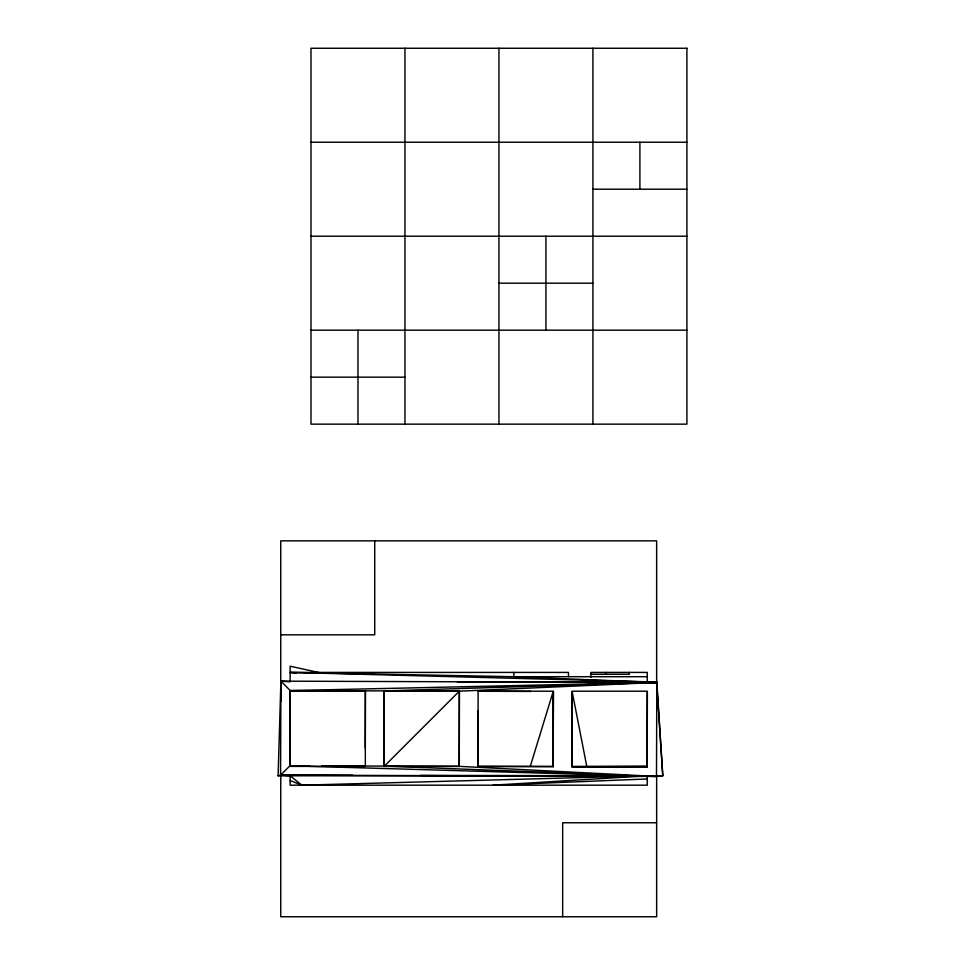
<?xml version="1.0" encoding="UTF-8"?>
<svg xmlns="http://www.w3.org/2000/svg" width="965" height="965" viewBox="0 0 965 965"><rect width="100%" height="100%" fill="white"/><g stroke="black" fill="none" stroke-linecap="round" stroke-linejoin="round"><path stroke-width="1.45" d="M280.875 700.674L280.911 681.157L656.815 682.46L662.786 775.788L656.49 776.439L280.574 775.124L278.101 775.788L280.911 681.157L290.139 681.809L290.139 666.212L321.948 673.208M572.076 766.391L647.25 766.391L571.943 766.753L572.064 694.173L571.943 766.753L647.117 767.006L647.25 691.205L572.076 691.205L586.792 766.391M352.707 775.257L280.574 775.124L290.007 765.764L656.49 776.439L656.815 682.46L459.424 691.169L290.272 690.578L280.911 681.157L280.574 775.124L290.139 775.788L301.828 785.184L629.228 776.27M365.253 747.984L365.458 690.844M321.586 765.872L459.171 766.355L656.49 776.439L383.986 766.089L384.251 690.916L656.815 682.46L656.646 681.809L457.398 681.809M459.171 766.355L459.424 691.169M478.157 710.783L477.965 766.415L553.138 766.68L553.403 691.495L553.138 766.68M571.943 766.753L572.197 691.567M647.117 767.006L647.382 691.833M280.743 681.809L280.911 681.157M530.268 766.391L553.271 691.205L478.097 691.205L478.097 766.391L553.271 766.391L553.271 692.713M384.118 766.391L459.304 691.205L384.118 691.205L384.118 766.391L459.304 766.391L459.304 691.205M638.263 776.33L493.006 785.184L647.25 778.96M296.074 673.063L290.139 672.412L513.911 676.706L656.815 682.46L290.272 690.578L290.007 765.764L309.56 765.836M310.983 142.229L686.899 142.229M592.92 189.212L686.899 189.212M310.983 236.208L686.899 236.208M498.941 283.191L592.92 283.191M310.983 330.175L686.899 330.175M310.983 377.17L404.962 377.17M280.743 634.825L374.722 634.825L374.722 540.846M590.87 674.27L629.373 674.27L629.373 672.412M647.25 676.706L513.911 676.706L513.911 672.412M278.101 775.788L629.168 775.788L420.33 775.377M656.646 775.788L662.786 775.788L656.646 681.809M656.646 822.771L562.667 822.771L562.667 916.75M458.447 682.11L656.815 682.46M478.23 691.242L530.846 691.423M383.986 766.089L388.509 766.114M290.139 780.528L301.828 785.184M656.646 682.183L656.646 540.846L280.743 540.846L280.743 701.736M656.646 776.536L656.646 916.75L280.743 916.75L280.743 775.04M647.25 775.788L647.25 785.184L290.139 785.184L290.139 775.788M639.904 142.229L639.904 189.212M606.032 672.412L606.032 674.27M592.92 48.25L592.92 424.154M590.87 677.285L590.87 672.412L647.25 672.412L647.25 681.809L290.139 672.412L568.481 672.412L568.481 676.706M545.925 236.208L545.925 330.175M498.941 48.25L498.941 424.154M404.962 48.25L404.962 424.154M357.979 330.175L357.979 424.154M686.899 48.25L310.983 48.25L310.983 424.154L686.899 424.154L686.899 48.25M365.325 691.205L290.139 691.205L290.139 766.391L365.325 766.391L365.325 691.205"/></g></svg>
